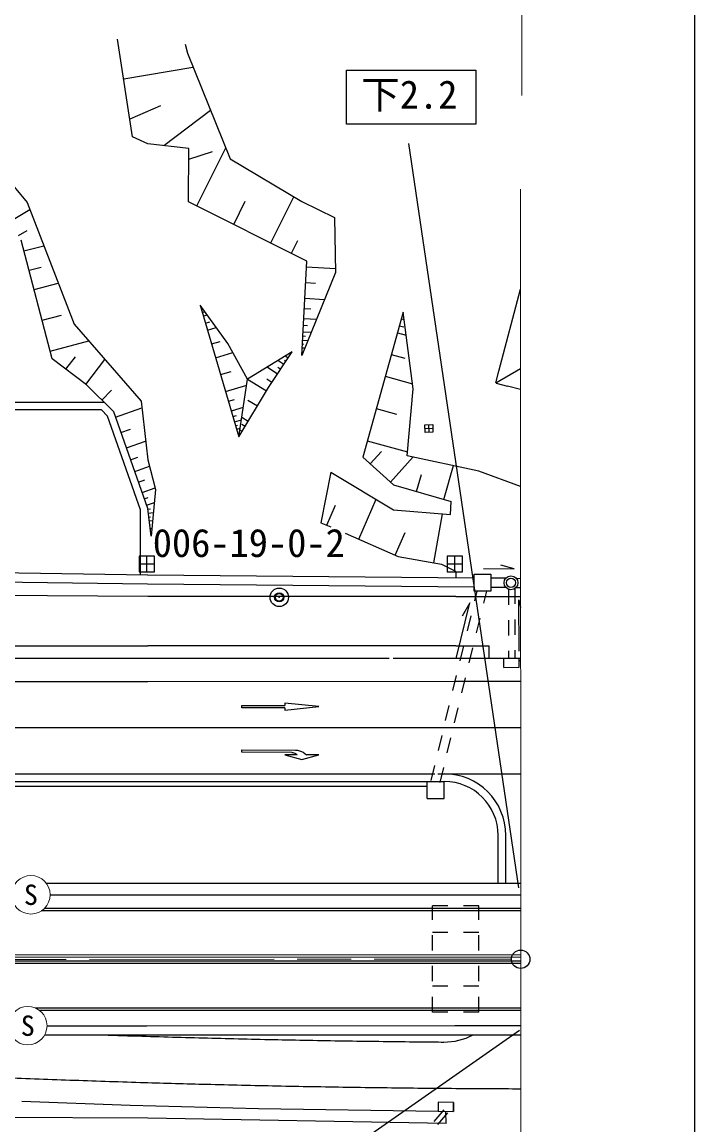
# Model space of a CAD drawing. Units: millimetres, scale not verified. Extents: x -622642 to 680000, y -103464 to 867584.
# Drawn here: x 535305 to 579000, y 269814 to 341425 of the extents above; entities that cross this region are included whole.
import ezdxf
from ezdxf.enums import TextEntityAlignment as Align

# ---------------------------------------------------------------- set-up
doc = ezdxf.new("R2010")
doc.units = ezdxf.units.MM
doc.header["$LTSCALE"] = 1000
doc.header["$PDMODE"] = 32
doc.header["$PDSIZE"] = 500
doc.linetypes.add('CHAIN', pattern=[18.5, 12, -1.5, 3.5, -1.5])
for name, color, linetype, lineweight in [('M-BGD', 7, 'Continuous', 25), ('M-BMK', 2, 'CHAIN', 13), ('M-BMK-OTRS', 5, 'Continuous', 25), ('M-BMK-ROW', 30, 'Continuous', 25), ('M-BMK-SRVR', 3, 'Continuous', 25), ('M-STR-HTXT', 7, 'Continuous', 13), ('M-STR-STR1', 1, 'Continuous', 25), ('M-STR-STRC', 7, 'Continuous', 25), ('M-TTL-BAND', 7, 'Continuous', 25)]:
    doc.layers.add(name, color=color, linetype=linetype, lineweight=lineweight)
doc.styles.add('ＭＳ ゴシック', font='')
doc.styles.get('ＭＳ ゴシック').set_extended_font_data('MS Gothic')

msp = doc.modelspace()

# ---------------------------------------------------------------- linework, layer by layer
at = {"layer": 'M-BGD'}
for p, q in [((542484, 333970), (541510, 340323)), ((545890, 339996), (546042, 339401)), ((546042, 339401), (548825, 332543)), ((541913, 337742), (546405, 338504)), ((542319, 335144), (544307, 336003)), ((544501, 333405), (547543, 335702)), ((543462, 333521), (542484, 333970)), ((546134, 333223), (543462, 333521)), ((546111, 329759), (546134, 333223)), ((546130, 332525), (547665, 333022)), ((546650, 329490), (548536, 333255)), ((533461, 332319), (535642, 329705)), ((548825, 332543), (553463, 329784)), ((535642, 329705), (538682, 321809)), ((553807, 325905), (546111, 329759)), ((549051, 328287), (549803, 329788)), ((551453, 327084), (552956, 330086)), ((553463, 329784), (555584, 328736)), ((534520, 328478), (535817, 329250)), ((555584, 328736), (555665, 325172)), ((535066, 327560), (535640, 327901)), ((537270, 319565), (535247, 327256)), ((535429, 326565), (536720, 326905)), ((552794, 326412), (553214, 327250)), ((553464, 319772), (553807, 325905)), ((535759, 325309), (536544, 325516)), ((555665, 325172), (553464, 319772)), ((553786, 325538), (555659, 325433)), ((536089, 324054), (537659, 324466)), ((553729, 324514), (554369, 324479)), ((566264, 318756), (567665, 324088)), ((546865, 323043), (549391, 314504)), ((548661, 320554), (546865, 323043)), ((553672, 323491), (554951, 323420)), ((536614, 322059), (537861, 322387)), ((546934, 322810), (547016, 322834)), ((547005, 322570), (547130, 322607)), ((547076, 322330), (547326, 322404)), ((553635, 322831), (554048, 322808)), ((560049, 322590), (557429, 313172)), ((559996, 322401), (560087, 322375)), ((560698, 317615), (560049, 322590)), ((538682, 321809), (543045, 316806)), ((547211, 321874), (547496, 321959)), ((547346, 321418), (547916, 321587)), ((553574, 321746), (553841, 321731)), ((553598, 322171), (554423, 322125)), ((559803, 321706), (560087, 321627)), ((559929, 322160), (560112, 322109)), ((553535, 321045), (553707, 321036)), ((553551, 321320), (554083, 321290)), ((559677, 321252), (560244, 321094)), ((537138, 320064), (539632, 320719)), ((547610, 320524), (548169, 320690)), ((549955, 318238), (548661, 320554)), ((553492, 320271), (553664, 320262)), ((553506, 320521), (553592, 320516)), ((553520, 320771), (553863, 320751)), ((539488, 317863), (537270, 319565)), ((538153, 318887), (538773, 319695)), ((539446, 317895), (540686, 319511)), ((547875, 319630), (548992, 319961)), ((552855, 320019), (549955, 318238)), ((551318, 317689), (552855, 320019)), ((552305, 319185), (551915, 319442)), ((552442, 319393), (552345, 319458)), ((552580, 319602), (552385, 319731)), ((559284, 319840), (560167, 319594)), ((548199, 318533), (548885, 318736)), ((551893, 318562), (551213, 319011)), ((552099, 318873), (551904, 319002)), ((566070, 318005), (567667, 318935)), ((566070, 318005), (566264, 318756)), ((549410, 314628), (549955, 318238)), ((551184, 317468), (549951, 318213)), ((551534, 318017), (551194, 318242)), ((558891, 318427), (560656, 317936)), ((566088, 317975), (566838, 317781)), ((541258, 316121), (539488, 317863)), ((540485, 316882), (541122, 317528)), ((548524, 317436), (549895, 317842)), ((549391, 314504), (551318, 317689)), ((560323, 313270), (560698, 317615)), ((567667, 317566), (566838, 317781)), ((540653, 316717), (523462, 316716)), ((543045, 316806), (543464, 313004)), ((548709, 316809), (549102, 316925)), ((550587, 316482), (549971, 316855)), ((540455, 316243), (523448, 316241)), ((540855, 315840), (540455, 316243)), ((542990, 309753), (540855, 315840)), ((543464, 309834), (541258, 316121)), ((541380, 315774), (543092, 316375)), ((548895, 316181), (549679, 316413)), ((549001, 315822), (549226, 315889)), ((558308, 316332), (559617, 315968)), ((549107, 315463), (549556, 315596)), ((549178, 315224), (549290, 315257)), ((549991, 315496), (549579, 315746)), ((549791, 315166), (549585, 315291)), ((561470, 315273), (561970, 315286)), ((561483, 314774), (561470, 315273)), ((561733, 314780), (561720, 315280)), ((561970, 315286), (561983, 314786)), ((541730, 314775), (542355, 314994)), ((549249, 314984), (549474, 315050)), ((549462, 314622), (549393, 314664)), ((549592, 314836), (549454, 314920)), ((561977, 315036), (561477, 315023)), ((561983, 314786), (561483, 314774)), ((542081, 313775), (543330, 314214)), ((557725, 314237), (560344, 313509)), ((542350, 313009), (542829, 313177)), ((543464, 313004), (543981, 311063)), ((557429, 313172), (559415, 311382)), ((557915, 312734), (558652, 313551)), ((559223, 311555), (560696, 313190)), ((564967, 312274), (560323, 313270)), ((542619, 312242), (543577, 312578)), ((562686, 310426), (563328, 312626)), ((567669, 311270), (564967, 312274)), ((542858, 311560), (543285, 311709)), ((555362, 312209), (554717, 308919)), ((555362, 312209), (559429, 309764)), ((560926, 310941), (561248, 312040)), ((543098, 310877), (543951, 311176)), ((543981, 311063), (543688, 308041)), ((559415, 311382), (563166, 310286)), ((543242, 310466), (543499, 310556)), ((543387, 310054), (543901, 310234)), ((557172, 307844), (558308, 310438)), ((563117, 309440), (563166, 310286)), ((542991, 305526), (542990, 309753)), ((543688, 308041), (543464, 309834)), ((543468, 309798), (543636, 309818)), ((543502, 309530), (543837, 309572)), ((555097, 308752), (555665, 310049)), ((559429, 309764), (563117, 309440)), ((562054, 306313), (562614, 309484)), ((543533, 309282), (543645, 309296)), ((543564, 309034), (543787, 309062)), ((543595, 308785), (543651, 308792)), ((554717, 308919), (555354, 308640)), ((543626, 308537), (543738, 308551)), ((556278, 308236), (559732, 306723)), ((559532, 306811), (560178, 308286)), ((559732, 306723), (562546, 306226)), ((562546, 306226), (563444, 305762)), ((565265, 305942), (567266, 305929)), ((567266, 305929), (566402, 306152)), ((543455, 304919), (528869, 305131)), ((563466, 305726), (563466, 305337)), ((564654, 304475), (564656, 305575)), ((564656, 305575), (565756, 305573)), ((565756, 305573), (565754, 304473)), ((564654, 304726), (543455, 304919)), ((565754, 304473), (564654, 304475)), ((564705, 303844), (564859, 304474)), ((565288, 303702), (565476, 304473)), ((566729, 304707), (565754, 304716)), ((566901, 304595), (566901, 303595)), ((567301, 304641), (567301, 303641)), ((567379, 304705), (567671, 304706)), ((543465, 304117), (523448, 304249)), ((563467, 304119), (543465, 304117)), ((563467, 304119), (567672, 304119)), ((563497, 300093), (564384, 303711)), ((564384, 303711), (563877, 302845)), ((567560, 303910), (567672, 303414)), ((567576, 300569), (567560, 303910)), ((564232, 301901), (564468, 302872)), ((564815, 301759), (565051, 302730)), ((566901, 302595), (566901, 301595)), ((567301, 302641), (567301, 301641)), ((525802, 300916), (543465, 300917)), ((563467, 300918), (543465, 300917)), ((563467, 300918), (565640, 300918)), ((563758, 299958), (563995, 300929)), ((564341, 299815), (564578, 300787)), ((565640, 300118), (565640, 300918)), ((525802, 300116), (543094, 300117)), ((543094, 300117), (543465, 300117)), ((543465, 300117), (559154, 300118)), ((559404, 300118), (563096, 300118)), ((563096, 300118), (563467, 300118)), ((563467, 300118), (567673, 300118)), ((566591, 299509), (566591, 300118)), ((566901, 300595), (566901, 300116)), ((567301, 300641), (567301, 300116)), ((567590, 299534), (567590, 300118)), ((566591, 299509), (567590, 299534)), ((567590, 299976), (567673, 299976)), ((563285, 298014), (563521, 298986)), ((563868, 297872), (564104, 298844)), ((562811, 296071), (563048, 297043)), ((563394, 295929), (563631, 296901)), ((562338, 294128), (562575, 295100)), ((562921, 293986), (563158, 294958)), ((561864, 292185), (562101, 293157)), ((562447, 292043), (562684, 293014)), ((525803, 292115), (543466, 292116)), ((525803, 291815), (543466, 291816)), ((543466, 292116), (561638, 292117)), ((543466, 291816), (561608, 291817)), ((561606, 292111), (562706, 292117)), ((561614, 291011), (561606, 292111)), ((561638, 292117), (562717, 292117)), ((562714, 291019), (562706, 292119)), ((561614, 291011), (562714, 291019)), ((566220, 285511), (566221, 288617)), ((537130, 284759), (543413, 284759)), ((543413, 284759), (563413, 284761)), ((563413, 284761), (567678, 284761)), ((561962, 283140), (561962, 284040)), ((562963, 284041), (561963, 284040)), ((564963, 284041), (563963, 284041)), ((564963, 283140), (564963, 284041)), ((561962, 282340), (562962, 282341)), ((563962, 282341), (564962, 282341)), ((561963, 281140), (561962, 282140)), ((564963, 281140), (564963, 282140)), ((561963, 279140), (561963, 280140)), ((564963, 279140), (564963, 280140)), ((561963, 278840), (562963, 278840)), ((563963, 278840), (564963, 278840)), ((561963, 277140), (561963, 278140)), ((564963, 277140), (564963, 278140)), ((562963, 277140), (561963, 277140)), ((564963, 277140), (563963, 277140)), ((536926, 276259), (543413, 276259)), ((543413, 276259), (563413, 276261)), ((563413, 276261), (567681, 276261)), ((535301, 271347), (542329, 271100)), ((542329, 271100), (550659, 270876)), ((550659, 270876), (562317, 270706)), ((562703, 270793), (562054, 270032)), ((562329, 271291), (562317, 270706)), ((562329, 271291), (562317, 270702)), ((562317, 270702), (563317, 270689)), ((563329, 271269), (562329, 271291)), ((562836, 269902), (562817, 270695)), ((563329, 271269), (563317, 270685)), ((563317, 270689), (563329, 271269)), ((543467, 270261), (523465, 270324)), ((562836, 269902), (543468, 270261)), ((562931, 270598), (562282, 269837))]:
    msp.add_line(p, q, dxfattribs=at)
for radius in [450, 300]:
    msp.add_circle((567055, 305018), radius, dxfattribs=at)
msp.add_arc((562718, 288617), 3500, 0.00721, 90.00387, dxfattribs=at)
at = {"layer": 'M-BMK'}
msp.add_line((95680, 280408), (567080, 280573), dxfattribs=at)
at = {"layer": 'M-BMK-OTRS'}
for p, q in [((543463, 305519), (528864, 305731)), ((564655, 305326), (543460, 305519)), ((566710, 305307), (565755, 305316)), ((567401, 305305), (567671, 305306))]:
    msp.add_line(p, q, dxfattribs=at)
at = {"layer": 'M-BMK-ROW'}
for p, q in [((543911, 306735), (542911, 306735)), ((542911, 306735), (542911, 305735)), ((543411, 305735), (543411, 306735)), ((543911, 305735), (543911, 306735)), ((563911, 306736), (562911, 306736)), ((562911, 306736), (562911, 305736)), ((563411, 305736), (563411, 306736)), ((563911, 305736), (563911, 306736)), ((543911, 306235), (542911, 306235)), ((563911, 306236), (562911, 306236)), ((542911, 305735), (543911, 305735)), ((562911, 305736), (563911, 305736))]:
    msp.add_line(p, q, dxfattribs=at)
at = {"layer": 'M-BMK-SRVR'}
for centre, radius in [((552006, 304074), 600), ((552006, 304074), 300), ((567680, 280573), 600)]:
    msp.add_circle(centre, radius, dxfattribs=at)
msp.add_point((552006, 304074), dxfattribs=at)
at = {"layer": 'M-STR-HTXT'}
for p, q in [((567768, 336661), (567768, 358967)), ((567703, 214610), (567662, 330573))]:
    msp.add_line(p, q, dxfattribs=at)
for centre in [(535880, 284759), (535676, 276259)]:
    msp.add_circle(centre, 1250, dxfattribs=at)
at = {"layer": 'M-STR-STR1'}
for p, q in [((536880, 285509), (543413, 285509)), ((543413, 285509), (563413, 285511)), ((563413, 285511), (567678, 285511)), ((536772, 275659), (543413, 275659)), ((543413, 275659), (563413, 275661)), ((563413, 275661), (567682, 275661))]:
    msp.add_line(p, q, dxfattribs=at)
at = {"layer": 'M-STR-STRC'}
for p, q in [((556368, 338292), (564768, 338292)), ((556368, 334792), (556368, 338292)), ((564768, 338292), (564768, 334792)), ((564768, 334792), (556368, 334792)), ((567568, 285203), (560426, 333544)), ((543465, 298617), (563468, 298618)), ((563468, 298618), (567674, 298618)), ((525803, 298615), (543465, 298617)), ((552369, 297205), (552369, 297055)), ((554570, 296984), (552369, 297205)), ((549569, 297048), (552369, 297055)), ((549569, 296898), (549569, 297048)), ((552370, 296905), (549569, 296898)), ((552370, 296754), (554570, 296984)), ((552370, 296905), (552370, 296754)), ((525803, 295615), (543466, 295616)), ((543466, 295616), (563468, 295618)), ((563468, 295618), (567675, 295618)), ((549574, 294019), (549575, 294169)), ((552820, 293999), (549574, 294019)), ((549575, 294169), (553061, 294148)), ((553174, 293847), (552374, 293852)), ((552374, 293852), (553472, 293545)), ((552820, 293999), (552885, 293994)), ((552885, 293994), (552950, 293981)), ((552950, 293981), (553012, 293960)), ((553012, 293960), (553069, 293930)), ((553061, 294148), (553191, 294139)), ((553069, 293930), (553124, 293895)), ((553124, 293895), (553171, 293849)), ((553191, 294139), (553320, 294111)), ((553320, 294111), (553443, 294070)), ((553443, 294070), (553560, 294009)), ((553472, 293545), (554574, 293838)), ((553560, 294009), (553669, 293936)), ((553669, 293936), (553774, 293843)), ((554574, 293838), (553774, 293843)), ((525803, 292615), (543466, 292616)), ((543466, 292616), (561638, 292617)), ((561638, 292617), (562108, 292617)), ((562310, 292617), (563468, 292617)), ((563468, 292617), (567676, 292618)), ((566718, 285511), (566718, 288617)), ((567679, 283715), (536556, 283708)), ((567679, 283865), (536746, 283858)), ((567680, 280851), (371408, 280792)), ((567680, 280701), (371408, 280642)), ((567680, 280451), (371408, 280392)), ((567680, 280301), (371408, 280242)), ((567681, 277401), (536205, 277391)), ((567681, 277251), (536448, 277241)), ((550338, 263893), (567606, 275965))]:
    msp.add_line(p, q, dxfattribs=at)
for centre, radius, start, end in [((562718, 288617), 4000, 0.00721, 90.00387), ((570367, 1170764), 895600, 268.09424, 268.25394), ((575249, 1345531), 1070434, 268.27778, 268.52201), ((570367, 1170764), 895600, 268.54584, 268.83774), ((570367, 1170764), 895600, 268.83774, 269.12964), ((570367, 1170764), 895600, 269.12964, 269.42154), ((570367, 1170764), 895600, 269.42154, 269.50899), ((562719, 279197), 4000, 269.61464, 297.88205), ((570367, 1170764), 898601, 267.67014, 267.96204), ((570367, 1170764), 898601, 267.96204, 268.25394), ((570367, 1170763), 898600, 268.25394, 268.28465), ((570367, 1170764), 898601, 268.28465, 268.54584), ((570367, 1170764), 898601, 268.54584, 268.83774), ((570367, 1170764), 898601, 268.83774, 269.12964), ((570367, 1170764), 898601, 269.12964, 269.42154), ((570367, 1170764), 898601, 269.42154, 269.55984), ((570367, 1170764), 898601, 269.55984, 269.82887)]:
    msp.add_arc(centre, radius, start, end, dxfattribs=at)
at = {"layer": 'M-TTL-BAND'}
msp.add_line((579000, 20000), (579000, 370000), dxfattribs=at)

# ---------------------------------------------------------------- texts
at = {"layer": 'M-BMK-SRVR', "style": 'ＭＳ ゴシック'}
msp.add_text('006-19-0-2', height=1833, dxfattribs=at).set_placement((550028, 306140), align=Align.BOTTOM_CENTER)
at = {"layer": 'M-STR-HTXT', "style": 'ＭＳ ゴシック'}
for p in [(535880, 284759), (535676, 276259)]:
    msp.add_text('S', height=1320, dxfattribs=at).set_placement(p, align=Align.MIDDLE_CENTER)
at = {"layer": 'M-STR-STRC', "style": 'ＭＳ ゴシック'}
msp.add_text('下2.2', height=1833, dxfattribs=at).set_placement((560454, 335255), align=Align.BOTTOM_CENTER)

doc.saveas('drawing.dxf')
